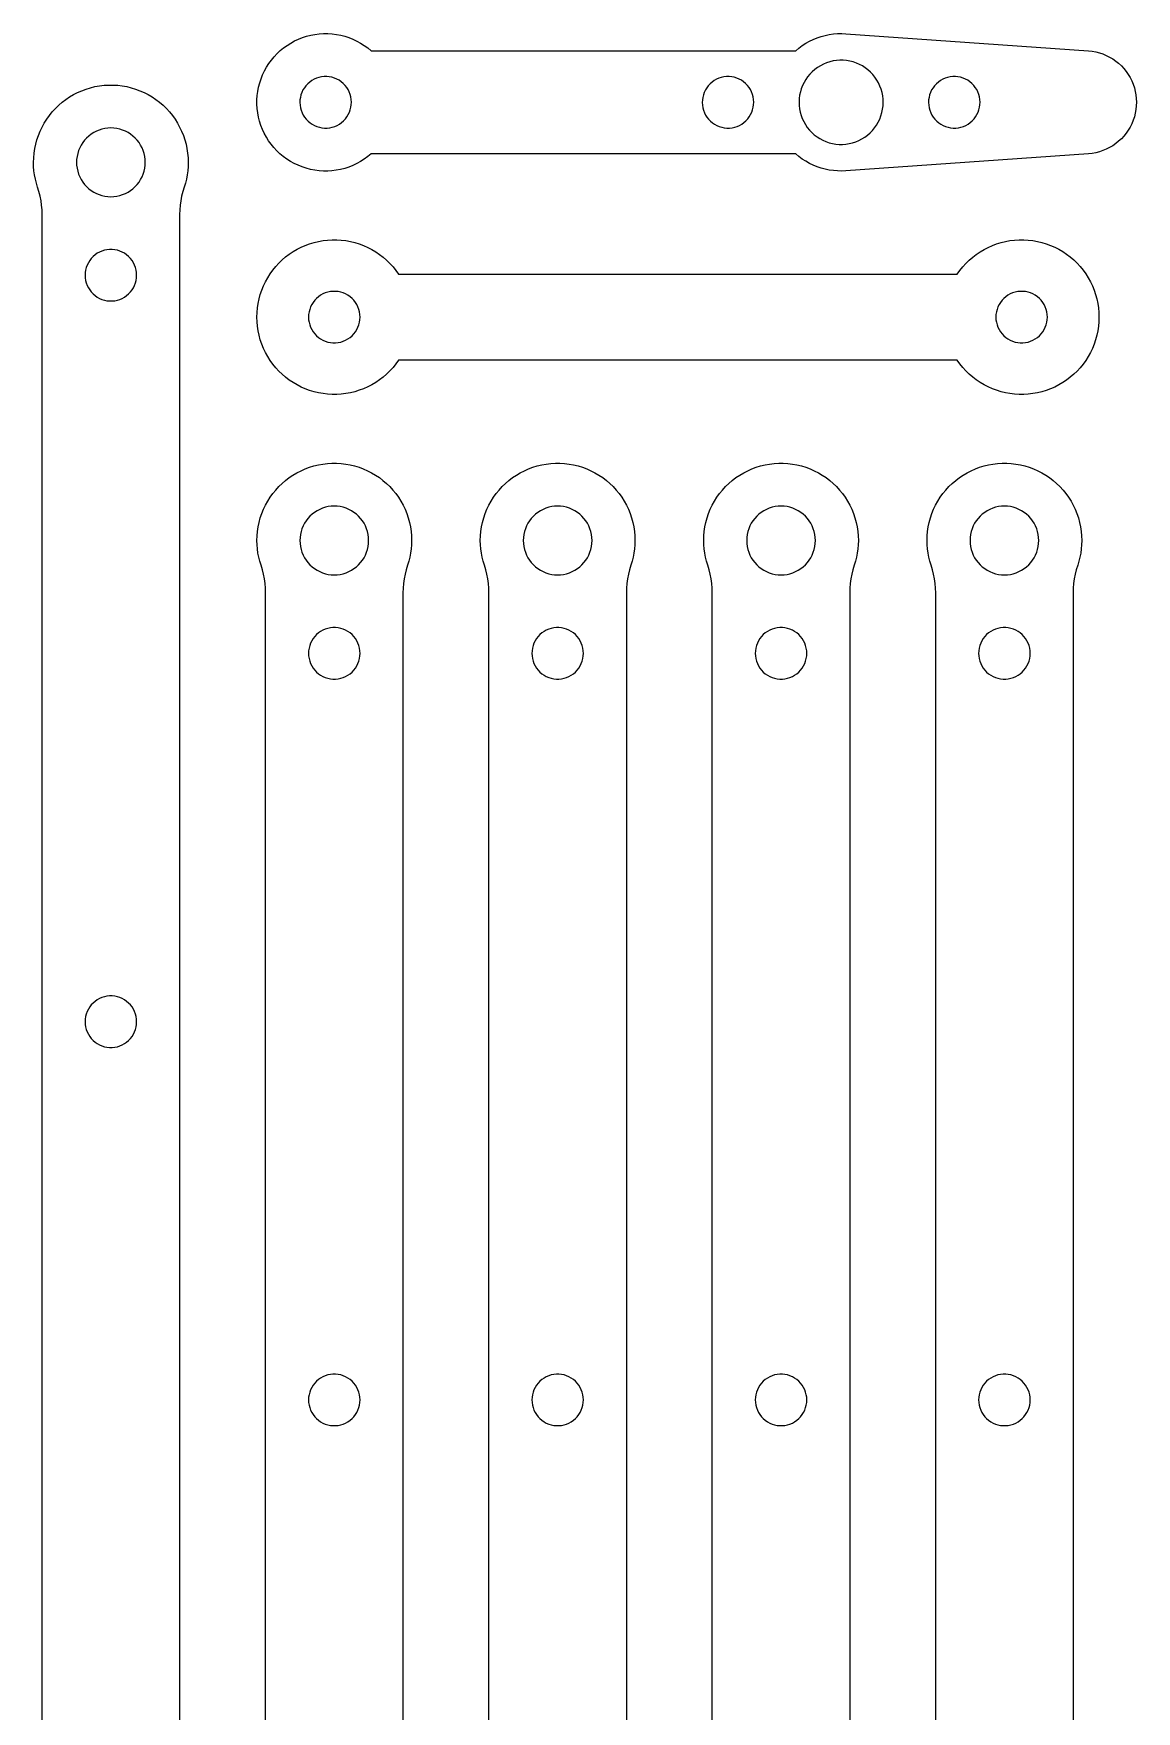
# Model space of a CAD drawing. Header units: millimetres. Extents: x 2 to 391, y 2 to 393.
# Drawn here: x 301.1 to 365.3, y 290.4 to 388 of the extents above; entities that cross this region are included whole.
import ezdxf

# ---------------------------------------------------------------- set-up
doc = ezdxf.new("R2010")
doc.units = ezdxf.units.MM
doc.layers.add('CORTE', color=7, linetype='Continuous')

msp = doc.modelspace()

# ---------------------------------------------------------------- linework, layer by layer
at = {"layer": 'CORTE'}
for points in [[(315.075, 381.358), (314.915, 381.552), (314.769, 381.756), (314.635, 381.968), (314.515, 382.189), (314.409, 382.416), (314.318, 382.65), (314.241, 382.889), (314.18, 383.132), (314.133, 383.379), (314.103, 383.628), (314.088, 383.878), (314.089, 384.129), (314.105, 384.38), (314.137, 384.629), (314.185, 384.875), (314.248, 385.118), (314.327, 385.356), (314.42, 385.589), (314.527, 385.816), (314.648, 386.036), (314.783, 386.247), (314.931, 386.45), (315.092, 386.643), (315.264, 386.826), (315.447, 386.997), (315.641, 387.156), (315.844, 387.304), (316.057, 387.438), (316.277, 387.558), (316.504, 387.665), (316.737, 387.757), (316.976, 387.834), (317.219, 387.896), (317.466, 387.942), (317.715, 387.974), (317.965, 387.989), (318.216, 387.989), (318.467, 387.973), (318.716, 387.941), (318.962, 387.894), (319.205, 387.831), (319.444, 387.753), (319.677, 387.661), (319.904, 387.554), (320.124, 387.433), (320.336, 387.298), (320.539, 387.151), (320.732, 386.991), (345.441, 386.991), (345.628, 387.147), (345.825, 387.291), (346.031, 387.422), (346.244, 387.541), (346.464, 387.647), (346.69, 387.739), (346.921, 387.817), (347.157, 387.881), (347.396, 387.931), (347.637, 387.966), (347.88, 387.986), (348.124, 387.991), (348.368, 387.981), (362.483, 386.983), (362.696, 386.961), (362.907, 386.923), (363.114, 386.87), (363.318, 386.802), (363.516, 386.721), (363.707, 386.625), (363.892, 386.516), (364.068, 386.393), (364.235, 386.259), (364.392, 386.113), (364.538, 385.956), (364.672, 385.79), (364.795, 385.614), (364.904, 385.429), (365, 385.238), (365.082, 385.04), (365.15, 384.837), (365.203, 384.629), (365.241, 384.418), (365.264, 384.205), (365.271, 383.991), (365.264, 383.777), (365.241, 383.564), (365.203, 383.353), (365.15, 383.145), (365.082, 382.942), (365, 382.744), (364.904, 382.552), (364.795, 382.368), (364.672, 382.192), (364.538, 382.025), (364.392, 381.869), (364.235, 381.723), (364.068, 381.588), (363.892, 381.466), (363.707, 381.357), (363.516, 381.261), (363.318, 381.179), (363.114, 381.112), (362.907, 381.059), (362.696, 381.021), (362.483, 380.998), (348.368, 380.001), (348.124, 379.991), (347.88, 379.996), (347.637, 380.016), (347.396, 380.051), (347.157, 380.1), (346.921, 380.164), (346.69, 380.242), (346.464, 380.335), (346.244, 380.44), (346.031, 380.559), (345.825, 380.691), (345.628, 380.835), (345.441, 380.991), (320.732, 380.991), (320.538, 380.83), (320.334, 380.682), (320.121, 380.547), (319.9, 380.426), (319.672, 380.319), (319.438, 380.226), (319.198, 380.148), (318.954, 380.086), (318.706, 380.039), (318.456, 380.008), (318.205, 379.993), (317.953, 379.993), (317.701, 380.009), (317.451, 380.042), (317.204, 380.089), (316.96, 380.153), (316.721, 380.231), (316.487, 380.325), (316.259, 380.433), (316.039, 380.555), (315.826, 380.69), (315.623, 380.839), (315.429, 381.001), (315.246, 381.174)], [(346.242, 382.378), (346.377, 382.235), (346.524, 382.103), (346.681, 381.984), (346.847, 381.877), (347.021, 381.784), (347.202, 381.706), (347.389, 381.642), (347.58, 381.594), (347.775, 381.561), (347.971, 381.544), (348.169, 381.542), (348.365, 381.557), (348.56, 381.587), (348.752, 381.633), (348.94, 381.694), (349.122, 381.77), (349.297, 381.861), (349.465, 381.965), (349.623, 382.083), (349.772, 382.213), (349.909, 382.354), (350.035, 382.506), (350.148, 382.668), (350.248, 382.838), (350.334, 383.016), (350.405, 383.2), (350.461, 383.389), (350.502, 383.582), (350.527, 383.777), (350.536, 383.975), (350.53, 384.172), (350.507, 384.368), (350.469, 384.561), (350.415, 384.751), (350.347, 384.936), (350.263, 385.115), (350.166, 385.286), (350.055, 385.45), (349.931, 385.603), (349.795, 385.746), (349.648, 385.878), (349.491, 385.998), (349.325, 386.104), (349.151, 386.197), (348.97, 386.276), (348.784, 386.34), (348.592, 386.388), (348.398, 386.421), (348.201, 386.438), (348.004, 386.439), (347.807, 386.425), (347.612, 386.395), (347.42, 386.349), (347.233, 386.287), (347.051, 386.211), (346.875, 386.121), (346.708, 386.016), (346.549, 385.899), (346.401, 385.769), (346.263, 385.628), (346.137, 385.476), (346.024, 385.314), (345.925, 385.144), (345.839, 384.966), (345.768, 384.782), (345.711, 384.593), (345.671, 384.4), (345.646, 384.204), (345.636, 384.007), (345.643, 383.81), (345.665, 383.614), (345.704, 383.42), (345.757, 383.23), (345.826, 383.046), (345.909, 382.867), (346.007, 382.695), (346.118, 382.532)], [(316.957, 383.004), (317.063, 382.894), (317.179, 382.797), (317.304, 382.711), (317.438, 382.638), (317.578, 382.58), (317.723, 382.535), (317.872, 382.506), (318.024, 382.492), (318.176, 382.494), (318.327, 382.51), (318.475, 382.542), (318.62, 382.589), (318.759, 382.65), (318.891, 382.725), (319.015, 382.813), (319.129, 382.913), (319.233, 383.024), (319.325, 383.145), (319.404, 383.275), (319.47, 383.412), (319.521, 383.555), (319.558, 383.702), (319.58, 383.852), (319.586, 384.004), (319.577, 384.156), (319.553, 384.306), (319.513, 384.453), (319.459, 384.595), (319.391, 384.73), (319.31, 384.859), (319.216, 384.978), (319.11, 385.087), (318.994, 385.185), (318.868, 385.271), (318.735, 385.343), (318.595, 385.402), (318.449, 385.446), (318.3, 385.476), (318.149, 385.49), (317.997, 385.488), (317.846, 385.471), (317.697, 385.44), (317.553, 385.393), (317.414, 385.332), (317.281, 385.257), (317.158, 385.169), (317.043, 385.069), (316.939, 384.958), (316.848, 384.837), (316.768, 384.707), (316.703, 384.57), (316.651, 384.427), (316.614, 384.28), (316.593, 384.129), (316.586, 383.977), (316.595, 383.826), (316.62, 383.676), (316.659, 383.529), (316.713, 383.387), (316.781, 383.251), (316.863, 383.123)], [(340.372, 383.004), (340.478, 382.894), (340.594, 382.797), (340.719, 382.711), (340.853, 382.638), (340.993, 382.58), (341.138, 382.535), (341.287, 382.506), (341.439, 382.492), (341.591, 382.494), (341.742, 382.51), (341.89, 382.542), (342.035, 382.589), (342.174, 382.65), (342.306, 382.725), (342.43, 382.813), (342.544, 382.913), (342.648, 383.024), (342.74, 383.145), (342.819, 383.275), (342.885, 383.412), (342.936, 383.555), (342.973, 383.702), (342.995, 383.852), (343.001, 384.004), (342.992, 384.156), (342.968, 384.306), (342.928, 384.453), (342.874, 384.595), (342.806, 384.73), (342.725, 384.859), (342.631, 384.978), (342.525, 385.087), (342.409, 385.185), (342.283, 385.271), (342.15, 385.343), (342.01, 385.402), (341.864, 385.446), (341.715, 385.476), (341.564, 385.49), (341.412, 385.488), (341.261, 385.471), (341.112, 385.44), (340.968, 385.393), (340.829, 385.332), (340.696, 385.257), (340.573, 385.169), (340.458, 385.069), (340.354, 384.958), (340.263, 384.837), (340.183, 384.707), (340.118, 384.57), (340.066, 384.427), (340.029, 384.28), (340.008, 384.129), (340.001, 383.977), (340.01, 383.826), (340.035, 383.676), (340.074, 383.529), (340.128, 383.387), (340.196, 383.251), (340.278, 383.123)], [(353.542, 383.004), (353.648, 382.894), (353.764, 382.797), (353.889, 382.711), (354.023, 382.638), (354.163, 382.58), (354.308, 382.535), (354.457, 382.506), (354.609, 382.492), (354.761, 382.494), (354.912, 382.51), (355.06, 382.542), (355.205, 382.589), (355.344, 382.65), (355.476, 382.725), (355.6, 382.813), (355.714, 382.913), (355.818, 383.024), (355.91, 383.145), (355.989, 383.275), (356.055, 383.412), (356.106, 383.555), (356.143, 383.702), (356.165, 383.852), (356.171, 384.004), (356.162, 384.156), (356.138, 384.306), (356.098, 384.453), (356.044, 384.595), (355.976, 384.73), (355.895, 384.859), (355.801, 384.978), (355.695, 385.087), (355.579, 385.185), (355.453, 385.271), (355.32, 385.343), (355.18, 385.402), (355.034, 385.446), (354.885, 385.476), (354.734, 385.49), (354.582, 385.488), (354.431, 385.471), (354.282, 385.44), (354.138, 385.393), (353.999, 385.332), (353.866, 385.257), (353.743, 385.169), (353.628, 385.069), (353.524, 384.958), (353.433, 384.837), (353.353, 384.707), (353.288, 384.57), (353.236, 384.427), (353.199, 384.28), (353.178, 384.129), (353.171, 383.977), (353.18, 383.826), (353.205, 383.676), (353.244, 383.529), (353.298, 383.387), (353.366, 383.251), (353.448, 383.123)], [(307.588, 380.498), (307.58, 380.672), (307.557, 380.845), (307.52, 381.016), (307.467, 381.182), (307.4, 381.343), (307.32, 381.498), (307.226, 381.645), (307.12, 381.784), (307.002, 381.912), (306.873, 382.03), (306.735, 382.136), (306.588, 382.23), (306.433, 382.311), (306.272, 382.377), (306.105, 382.43), (305.935, 382.468), (305.762, 382.49), (305.588, 382.498), (305.414, 382.49), (305.241, 382.468), (305.07, 382.43), (304.904, 382.377), (304.743, 382.311), (304.588, 382.23), (304.441, 382.136), (304.302, 382.03), (304.174, 381.912), (304.056, 381.784), (303.95, 381.645), (303.856, 381.498), (303.775, 381.343), (303.708, 381.182), (303.656, 381.016), (303.618, 380.845), (303.595, 380.672), (303.588, 380.498), (303.595, 380.324), (303.618, 380.151), (303.656, 379.98), (303.708, 379.814), (303.775, 379.653), (303.856, 379.498), (303.95, 379.351), (304.056, 379.212), (304.174, 379.084), (304.302, 378.966), (304.441, 378.86), (304.588, 378.766), (304.743, 378.685), (304.904, 378.619), (305.07, 378.566), (305.241, 378.528), (305.414, 378.506), (305.588, 378.498), (305.762, 378.506), (305.935, 378.528), (306.105, 378.566), (306.272, 378.619), (306.433, 378.685), (306.588, 378.766), (306.735, 378.86), (306.873, 378.966), (307.002, 379.084), (307.12, 379.212), (307.226, 379.351), (307.32, 379.498), (307.4, 379.653), (307.467, 379.814), (307.52, 379.98), (307.557, 380.151), (307.58, 380.324)], [(354.846, 373.993), (355.001, 374.21), (355.169, 374.418), (355.348, 374.616), (355.539, 374.803), (355.741, 374.978), (355.953, 375.14), (356.174, 375.29), (356.403, 375.427), (356.641, 375.55), (356.885, 375.658), (357.135, 375.752), (357.39, 375.83), (357.65, 375.894), (357.912, 375.942), (358.177, 375.974), (358.444, 375.99), (358.711, 375.991), (358.978, 375.976), (359.243, 375.945), (359.506, 375.898), (359.766, 375.836), (360.021, 375.758), (360.272, 375.666), (360.516, 375.558), (360.754, 375.437), (360.984, 375.301), (361.206, 375.153), (361.419, 374.991), (361.621, 374.817), (361.813, 374.631), (361.994, 374.434), (362.162, 374.227), (362.318, 374.01), (362.461, 373.784), (362.59, 373.55), (362.705, 373.309), (362.805, 373.062), (362.891, 372.809), (362.962, 372.551), (363.017, 372.29), (363.056, 372.026), (363.08, 371.76), (363.088, 371.493), (363.08, 371.226), (363.056, 370.96), (363.017, 370.696), (362.962, 370.434), (362.891, 370.177), (362.805, 369.924), (362.705, 369.676), (362.59, 369.435), (362.461, 369.201), (362.318, 368.976), (362.162, 368.759), (361.994, 368.551), (361.813, 368.355), (361.621, 368.169), (361.419, 367.995), (361.206, 367.833), (360.984, 367.684), (360.754, 367.549), (360.516, 367.427), (360.272, 367.32), (360.021, 367.227), (359.766, 367.15), (359.506, 367.087), (359.243, 367.041), (358.978, 367.01), (358.711, 366.994), (358.444, 366.995), (358.177, 367.011), (357.912, 367.044), (357.65, 367.092), (357.39, 367.155), (357.135, 367.234), (356.885, 367.327), (356.641, 367.436), (356.403, 367.559), (356.174, 367.695), (355.953, 367.845), (355.741, 368.008), (355.539, 368.183), (355.348, 368.369), (355.169, 368.567), (355.001, 368.775), (354.846, 368.993), (322.33, 368.993), (322.175, 368.775), (322.007, 368.567), (321.827, 368.369), (321.636, 368.183), (321.435, 368.008), (321.223, 367.845), (321.002, 367.695), (320.772, 367.559), (320.535, 367.436), (320.291, 367.327), (320.041, 367.234), (319.786, 367.155), (319.526, 367.092), (319.263, 367.044), (318.998, 367.011), (318.732, 366.995), (318.465, 366.994), (318.198, 367.01), (317.933, 367.041), (317.67, 367.087), (317.41, 367.15), (317.154, 367.227), (316.904, 367.32), (316.659, 367.427), (316.421, 367.549), (316.191, 367.684), (315.97, 367.833), (315.757, 367.995), (315.554, 368.169), (315.363, 368.355), (315.182, 368.551), (315.014, 368.759), (314.858, 368.976), (314.715, 369.201), (314.586, 369.435), (314.471, 369.676), (314.37, 369.924), (314.285, 370.177), (314.214, 370.434), (314.159, 370.696), (314.12, 370.96), (314.096, 371.226), (314.088, 371.493), (314.096, 371.76), (314.12, 372.026), (314.159, 372.29), (314.214, 372.551), (314.285, 372.809), (314.37, 373.062), (314.471, 373.309), (314.586, 373.55), (314.715, 373.784), (314.858, 374.01), (315.014, 374.227), (315.182, 374.434), (315.363, 374.631), (315.554, 374.817), (315.757, 374.991), (315.97, 375.153), (316.191, 375.301), (316.421, 375.437), (316.659, 375.558), (316.904, 375.666), (317.154, 375.758), (317.41, 375.836), (317.67, 375.898), (317.933, 375.945), (318.198, 375.976), (318.465, 375.991), (318.732, 375.99), (318.998, 375.974), (319.263, 375.942), (319.526, 375.894), (319.786, 375.83), (320.041, 375.752), (320.291, 375.658), (320.535, 375.55), (320.772, 375.427), (321.002, 375.29), (321.223, 375.14), (321.435, 374.978), (321.636, 374.803), (321.827, 374.616), (322.007, 374.418), (322.175, 374.21), (322.33, 373.993)], [(307.088, 373.932), (307.08, 374.084), (307.057, 374.234), (307.019, 374.381), (306.966, 374.524), (306.899, 374.66), (306.819, 374.789), (306.726, 374.909), (306.621, 375.019), (306.506, 375.118), (306.381, 375.205), (306.248, 375.279), (306.109, 375.339), (305.964, 375.384), (305.815, 375.415), (305.664, 375.43), (305.512, 375.43), (305.361, 375.415), (305.212, 375.384), (305.067, 375.339), (304.927, 375.279), (304.794, 375.205), (304.67, 375.118), (304.554, 375.019), (304.45, 374.909), (304.357, 374.789), (304.276, 374.66), (304.209, 374.524), (304.157, 374.381), (304.119, 374.234), (304.096, 374.084), (304.088, 373.932), (304.096, 373.78), (304.119, 373.63), (304.157, 373.483), (304.209, 373.34), (304.276, 373.204), (304.357, 373.075), (304.45, 372.955), (304.554, 372.845), (304.67, 372.746), (304.794, 372.659), (304.927, 372.585), (305.067, 372.525), (305.212, 372.48), (305.361, 372.449), (305.512, 372.434), (305.664, 372.434), (305.815, 372.449), (305.964, 372.48), (306.109, 372.525), (306.248, 372.585), (306.381, 372.659), (306.506, 372.746), (306.621, 372.845), (306.726, 372.955), (306.819, 373.075), (306.899, 373.204), (306.966, 373.34), (307.019, 373.483), (307.057, 373.63), (307.08, 373.78)], [(317.088, 371.493), (317.096, 371.341), (317.119, 371.191), (317.157, 371.044), (317.209, 370.901), (317.276, 370.765), (317.357, 370.636), (317.45, 370.516), (317.554, 370.406), (317.67, 370.307), (317.794, 370.22), (317.927, 370.146), (318.067, 370.086), (318.212, 370.041), (318.361, 370.01), (318.512, 369.995), (318.664, 369.995), (318.815, 370.01), (318.964, 370.041), (319.109, 370.086), (319.248, 370.146), (319.381, 370.22), (319.506, 370.307), (319.621, 370.406), (319.726, 370.516), (319.819, 370.636), (319.899, 370.765), (319.966, 370.901), (320.019, 371.044), (320.057, 371.191), (320.08, 371.341), (320.088, 371.493), (320.08, 371.644), (320.057, 371.795), (320.019, 371.942), (319.966, 372.084), (319.899, 372.221), (319.819, 372.35), (319.726, 372.47), (319.621, 372.58), (319.506, 372.679), (319.381, 372.766), (319.248, 372.839), (319.109, 372.899), (318.964, 372.945), (318.815, 372.975), (318.664, 372.991), (318.512, 372.991), (318.361, 372.975), (318.212, 372.945), (318.067, 372.899), (317.927, 372.839), (317.794, 372.766), (317.67, 372.679), (317.554, 372.58), (317.45, 372.47), (317.357, 372.35), (317.276, 372.221), (317.209, 372.084), (317.157, 371.942), (317.119, 371.795), (317.096, 371.644)], [(357.088, 371.493), (357.096, 371.341), (357.119, 371.191), (357.157, 371.044), (357.209, 370.901), (357.276, 370.765), (357.357, 370.636), (357.45, 370.516), (357.554, 370.406), (357.67, 370.307), (357.794, 370.22), (357.927, 370.146), (358.067, 370.086), (358.212, 370.041), (358.361, 370.01), (358.512, 369.995), (358.664, 369.995), (358.815, 370.01), (358.964, 370.041), (359.109, 370.086), (359.248, 370.146), (359.381, 370.22), (359.506, 370.307), (359.621, 370.406), (359.726, 370.516), (359.819, 370.636), (359.899, 370.765), (359.966, 370.901), (360.019, 371.044), (360.057, 371.191), (360.08, 371.341), (360.088, 371.493), (360.08, 371.644), (360.057, 371.795), (360.019, 371.942), (359.966, 372.084), (359.899, 372.221), (359.819, 372.35), (359.726, 372.47), (359.621, 372.58), (359.506, 372.679), (359.381, 372.766), (359.248, 372.839), (359.109, 372.899), (358.964, 372.945), (358.815, 372.975), (358.664, 372.991), (358.512, 372.991), (358.361, 372.975), (358.212, 372.945), (358.067, 372.899), (357.927, 372.839), (357.794, 372.766), (357.67, 372.679), (357.554, 372.58), (357.45, 372.47), (357.357, 372.35), (357.276, 372.221), (357.209, 372.084), (357.157, 371.942), (357.119, 371.795), (357.096, 371.644)], [(320.588, 358.496), (320.58, 358.671), (320.557, 358.844), (320.52, 359.014), (320.467, 359.18), (320.4, 359.342), (320.32, 359.496), (320.226, 359.644), (320.12, 359.782), (320.002, 359.911), (319.873, 360.028), (319.735, 360.135), (319.588, 360.228), (319.433, 360.309), (319.272, 360.376), (319.105, 360.428), (318.935, 360.466), (318.762, 360.489), (318.588, 360.496), (318.414, 360.489), (318.241, 360.466), (318.07, 360.428), (317.904, 360.376), (317.743, 360.309), (317.588, 360.228), (317.441, 360.135), (317.302, 360.028), (317.174, 359.911), (317.056, 359.782), (316.95, 359.644), (316.856, 359.496), (316.775, 359.342), (316.708, 359.18), (316.656, 359.014), (316.618, 358.844), (316.595, 358.671), (316.588, 358.496), (316.595, 358.322), (316.618, 358.149), (316.656, 357.979), (316.708, 357.812), (316.775, 357.651), (316.856, 357.496), (316.95, 357.349), (317.056, 357.211), (317.174, 357.082), (317.302, 356.964), (317.441, 356.858), (317.588, 356.764), (317.743, 356.684), (317.904, 356.617), (318.07, 356.565), (318.241, 356.527), (318.414, 356.504), (318.588, 356.496), (318.762, 356.504), (318.935, 356.527), (319.105, 356.565), (319.272, 356.617), (319.433, 356.684), (319.588, 356.764), (319.735, 356.858), (319.873, 356.964), (320.002, 357.082), (320.12, 357.211), (320.226, 357.349), (320.32, 357.496), (320.4, 357.651), (320.467, 357.812), (320.52, 357.979), (320.557, 358.149), (320.58, 358.322)], [(333.588, 358.496), (333.58, 358.671), (333.557, 358.844), (333.52, 359.014), (333.467, 359.18), (333.4, 359.342), (333.32, 359.496), (333.226, 359.644), (333.12, 359.782), (333.002, 359.911), (332.873, 360.028), (332.735, 360.135), (332.588, 360.228), (332.433, 360.309), (332.272, 360.376), (332.105, 360.428), (331.935, 360.466), (331.762, 360.489), (331.588, 360.496), (331.414, 360.489), (331.241, 360.466), (331.07, 360.428), (330.904, 360.376), (330.743, 360.309), (330.588, 360.228), (330.441, 360.135), (330.302, 360.028), (330.174, 359.911), (330.056, 359.782), (329.95, 359.644), (329.856, 359.496), (329.775, 359.342), (329.708, 359.18), (329.656, 359.014), (329.618, 358.844), (329.595, 358.671), (329.588, 358.496), (329.595, 358.322), (329.618, 358.149), (329.656, 357.979), (329.708, 357.812), (329.775, 357.651), (329.856, 357.496), (329.95, 357.349), (330.056, 357.211), (330.174, 357.082), (330.302, 356.964), (330.441, 356.858), (330.588, 356.764), (330.743, 356.684), (330.904, 356.617), (331.07, 356.565), (331.241, 356.527), (331.414, 356.504), (331.588, 356.496), (331.762, 356.504), (331.935, 356.527), (332.105, 356.565), (332.272, 356.617), (332.433, 356.684), (332.588, 356.764), (332.735, 356.858), (332.873, 356.964), (333.002, 357.082), (333.12, 357.211), (333.226, 357.349), (333.32, 357.496), (333.4, 357.651), (333.467, 357.812), (333.52, 357.979), (333.557, 358.149), (333.58, 358.322)], [(346.588, 358.496), (346.58, 358.671), (346.557, 358.844), (346.52, 359.014), (346.467, 359.18), (346.4, 359.342), (346.32, 359.496), (346.226, 359.644), (346.12, 359.782), (346.002, 359.911), (345.873, 360.028), (345.735, 360.135), (345.588, 360.228), (345.433, 360.309), (345.272, 360.376), (345.105, 360.428), (344.935, 360.466), (344.762, 360.489), (344.588, 360.496), (344.414, 360.489), (344.241, 360.466), (344.07, 360.428), (343.904, 360.376), (343.743, 360.309), (343.588, 360.228), (343.441, 360.135), (343.302, 360.028), (343.174, 359.911), (343.056, 359.782), (342.95, 359.644), (342.856, 359.496), (342.775, 359.342), (342.708, 359.18), (342.656, 359.014), (342.618, 358.844), (342.595, 358.671), (342.588, 358.496), (342.595, 358.322), (342.618, 358.149), (342.656, 357.979), (342.708, 357.812), (342.775, 357.651), (342.856, 357.496), (342.95, 357.349), (343.056, 357.211), (343.174, 357.082), (343.302, 356.964), (343.441, 356.858), (343.588, 356.764), (343.743, 356.684), (343.904, 356.617), (344.07, 356.565), (344.241, 356.527), (344.414, 356.504), (344.588, 356.496), (344.762, 356.504), (344.935, 356.527), (345.105, 356.565), (345.272, 356.617), (345.433, 356.684), (345.588, 356.764), (345.735, 356.858), (345.873, 356.964), (346.002, 357.082), (346.12, 357.211), (346.226, 357.349), (346.32, 357.496), (346.4, 357.651), (346.467, 357.812), (346.52, 357.979), (346.557, 358.149), (346.58, 358.322)], [(359.588, 358.496), (359.58, 358.671), (359.557, 358.844), (359.52, 359.014), (359.467, 359.18), (359.4, 359.342), (359.32, 359.496), (359.226, 359.644), (359.12, 359.782), (359.002, 359.911), (358.873, 360.028), (358.735, 360.135), (358.588, 360.228), (358.433, 360.309), (358.272, 360.376), (358.105, 360.428), (357.935, 360.466), (357.762, 360.489), (357.588, 360.496), (357.414, 360.489), (357.241, 360.466), (357.07, 360.428), (356.904, 360.376), (356.743, 360.309), (356.588, 360.228), (356.441, 360.135), (356.302, 360.028), (356.174, 359.911), (356.056, 359.782), (355.95, 359.644), (355.856, 359.496), (355.775, 359.342), (355.708, 359.18), (355.656, 359.014), (355.618, 358.844), (355.595, 358.671), (355.588, 358.496), (355.595, 358.322), (355.618, 358.149), (355.656, 357.979), (355.708, 357.812), (355.775, 357.651), (355.856, 357.496), (355.95, 357.349), (356.056, 357.211), (356.174, 357.082), (356.302, 356.964), (356.441, 356.858), (356.588, 356.764), (356.743, 356.684), (356.904, 356.617), (357.07, 356.565), (357.241, 356.527), (357.414, 356.504), (357.588, 356.496), (357.762, 356.504), (357.935, 356.527), (358.105, 356.565), (358.272, 356.617), (358.433, 356.684), (358.588, 356.764), (358.735, 356.858), (358.873, 356.964), (359.002, 357.082), (359.12, 357.211), (359.226, 357.349), (359.32, 357.496), (359.4, 357.651), (359.467, 357.812), (359.52, 357.979), (359.557, 358.149), (359.58, 358.322)], [(320.088, 351.93), (320.08, 352.082), (320.057, 352.232), (320.019, 352.379), (319.966, 352.522), (319.899, 352.658), (319.819, 352.787), (319.726, 352.907), (319.621, 353.018), (319.506, 353.117), (319.381, 353.203), (319.248, 353.277), (319.109, 353.337), (318.964, 353.383), (318.815, 353.413), (318.664, 353.428), (318.512, 353.428), (318.361, 353.413), (318.212, 353.383), (318.067, 353.337), (317.927, 353.277), (317.794, 353.203), (317.67, 353.117), (317.554, 353.018), (317.45, 352.907), (317.357, 352.787), (317.276, 352.658), (317.209, 352.522), (317.157, 352.379), (317.119, 352.232), (317.096, 352.082), (317.088, 351.93), (317.096, 351.779), (317.119, 351.628), (317.157, 351.481), (317.209, 351.339), (317.276, 351.202), (317.357, 351.073), (317.45, 350.953), (317.554, 350.843), (317.67, 350.744), (317.794, 350.657), (317.927, 350.584), (318.067, 350.524), (318.212, 350.478), (318.361, 350.448), (318.512, 350.432), (318.664, 350.432), (318.815, 350.448), (318.964, 350.478), (319.109, 350.524), (319.248, 350.584), (319.381, 350.657), (319.506, 350.744), (319.621, 350.843), (319.726, 350.953), (319.819, 351.073), (319.899, 351.202), (319.966, 351.339), (320.019, 351.481), (320.057, 351.628), (320.08, 351.779)], [(333.088, 351.93), (333.08, 352.082), (333.057, 352.232), (333.019, 352.379), (332.966, 352.522), (332.899, 352.658), (332.819, 352.787), (332.726, 352.907), (332.621, 353.018), (332.506, 353.117), (332.381, 353.203), (332.248, 353.277), (332.109, 353.337), (331.964, 353.383), (331.815, 353.413), (331.664, 353.428), (331.512, 353.428), (331.361, 353.413), (331.212, 353.383), (331.067, 353.337), (330.927, 353.277), (330.794, 353.203), (330.67, 353.117), (330.554, 353.018), (330.45, 352.907), (330.357, 352.787), (330.276, 352.658), (330.209, 352.522), (330.157, 352.379), (330.119, 352.232), (330.096, 352.082), (330.088, 351.93), (330.096, 351.779), (330.119, 351.628), (330.157, 351.481), (330.209, 351.339), (330.276, 351.202), (330.357, 351.073), (330.45, 350.953), (330.554, 350.843), (330.67, 350.744), (330.794, 350.657), (330.927, 350.584), (331.067, 350.524), (331.212, 350.478), (331.361, 350.448), (331.512, 350.432), (331.664, 350.432), (331.815, 350.448), (331.964, 350.478), (332.109, 350.524), (332.248, 350.584), (332.381, 350.657), (332.506, 350.744), (332.621, 350.843), (332.726, 350.953), (332.819, 351.073), (332.899, 351.202), (332.966, 351.339), (333.019, 351.481), (333.057, 351.628), (333.08, 351.779)], [(346.088, 351.93), (346.08, 352.082), (346.057, 352.232), (346.019, 352.379), (345.966, 352.522), (345.899, 352.658), (345.819, 352.787), (345.726, 352.907), (345.621, 353.018), (345.506, 353.117), (345.381, 353.203), (345.248, 353.277), (345.109, 353.337), (344.964, 353.383), (344.815, 353.413), (344.664, 353.428), (344.512, 353.428), (344.361, 353.413), (344.212, 353.383), (344.067, 353.337), (343.927, 353.277), (343.794, 353.203), (343.67, 353.117), (343.554, 353.018), (343.45, 352.907), (343.357, 352.787), (343.276, 352.658), (343.209, 352.522), (343.157, 352.379), (343.119, 352.232), (343.096, 352.082), (343.088, 351.93), (343.096, 351.779), (343.119, 351.628), (343.157, 351.481), (343.209, 351.339), (343.276, 351.202), (343.357, 351.073), (343.45, 350.953), (343.554, 350.843), (343.67, 350.744), (343.794, 350.657), (343.927, 350.584), (344.067, 350.524), (344.212, 350.478), (344.361, 350.448), (344.512, 350.432), (344.664, 350.432), (344.815, 350.448), (344.964, 350.478), (345.109, 350.524), (345.248, 350.584), (345.381, 350.657), (345.506, 350.744), (345.621, 350.843), (345.726, 350.953), (345.819, 351.073), (345.899, 351.202), (345.966, 351.339), (346.019, 351.481), (346.057, 351.628), (346.08, 351.779)], [(359.088, 351.93), (359.08, 352.082), (359.057, 352.232), (359.019, 352.379), (358.966, 352.522), (358.899, 352.658), (358.819, 352.787), (358.726, 352.907), (358.621, 353.018), (358.506, 353.117), (358.381, 353.203), (358.248, 353.277), (358.109, 353.337), (357.964, 353.383), (357.815, 353.413), (357.664, 353.428), (357.512, 353.428), (357.361, 353.413), (357.212, 353.383), (357.067, 353.337), (356.927, 353.277), (356.794, 353.203), (356.67, 353.117), (356.554, 353.018), (356.45, 352.907), (356.357, 352.787), (356.276, 352.658), (356.209, 352.522), (356.157, 352.379), (356.119, 352.232), (356.096, 352.082), (356.088, 351.93), (356.096, 351.779), (356.119, 351.628), (356.157, 351.481), (356.209, 351.339), (356.276, 351.202), (356.357, 351.073), (356.45, 350.953), (356.554, 350.843), (356.67, 350.744), (356.794, 350.657), (356.927, 350.584), (357.067, 350.524), (357.212, 350.478), (357.361, 350.448), (357.512, 350.432), (357.664, 350.432), (357.815, 350.448), (357.964, 350.478), (358.109, 350.524), (358.248, 350.584), (358.381, 350.657), (358.506, 350.744), (358.621, 350.843), (358.726, 350.953), (358.819, 351.073), (358.899, 351.202), (358.966, 351.339), (359.019, 351.481), (359.057, 351.628), (359.08, 351.779)], [(307.088, 330.498), (307.08, 330.65), (307.057, 330.8), (307.019, 330.947), (306.966, 331.09), (306.899, 331.226), (306.819, 331.355), (306.726, 331.475), (306.621, 331.585), (306.506, 331.684), (306.381, 331.771), (306.248, 331.845), (306.109, 331.905), (305.964, 331.95), (305.815, 331.981), (305.664, 331.996), (305.512, 331.996), (305.361, 331.981), (305.212, 331.95), (305.067, 331.905), (304.927, 331.845), (304.794, 331.771), (304.67, 331.684), (304.554, 331.585), (304.45, 331.475), (304.357, 331.355), (304.276, 331.226), (304.209, 331.09), (304.157, 330.947), (304.119, 330.8), (304.096, 330.65), (304.088, 330.498), (304.096, 330.346), (304.119, 330.196), (304.157, 330.049), (304.209, 329.906), (304.276, 329.77), (304.357, 329.641), (304.45, 329.521), (304.554, 329.411), (304.67, 329.312), (304.794, 329.225), (304.927, 329.151), (305.067, 329.091), (305.212, 329.046), (305.361, 329.015), (305.512, 329), (305.664, 329), (305.815, 329.015), (305.964, 329.046), (306.109, 329.091), (306.248, 329.151), (306.381, 329.225), (306.506, 329.312), (306.621, 329.411), (306.726, 329.521), (306.819, 329.641), (306.899, 329.77), (306.966, 329.906), (307.019, 330.049), (307.057, 330.196), (307.08, 330.346)], [(320.088, 308.496), (320.08, 308.648), (320.057, 308.798), (320.019, 308.945), (319.966, 309.088), (319.899, 309.224), (319.819, 309.353), (319.726, 309.473), (319.621, 309.584), (319.506, 309.683), (319.381, 309.769), (319.248, 309.843), (319.109, 309.903), (318.964, 309.949), (318.815, 309.979), (318.664, 309.994), (318.512, 309.994), (318.361, 309.979), (318.212, 309.949), (318.067, 309.903), (317.927, 309.843), (317.794, 309.769), (317.67, 309.683), (317.554, 309.584), (317.45, 309.473), (317.357, 309.353), (317.276, 309.224), (317.209, 309.088), (317.157, 308.945), (317.119, 308.798), (317.096, 308.648), (317.088, 308.496), (317.096, 308.345), (317.119, 308.194), (317.157, 308.047), (317.209, 307.905), (317.276, 307.768), (317.357, 307.639), (317.45, 307.519), (317.554, 307.409), (317.67, 307.31), (317.794, 307.223), (317.927, 307.15), (318.067, 307.09), (318.212, 307.044), (318.361, 307.014), (318.512, 306.998), (318.664, 306.998), (318.815, 307.014), (318.964, 307.044), (319.109, 307.09), (319.248, 307.15), (319.381, 307.223), (319.506, 307.31), (319.621, 307.409), (319.726, 307.519), (319.819, 307.639), (319.899, 307.768), (319.966, 307.905), (320.019, 308.047), (320.057, 308.194), (320.08, 308.345)], [(333.088, 308.496), (333.08, 308.648), (333.057, 308.798), (333.019, 308.945), (332.966, 309.088), (332.899, 309.224), (332.819, 309.353), (332.726, 309.473), (332.621, 309.584), (332.506, 309.683), (332.381, 309.769), (332.248, 309.843), (332.109, 309.903), (331.964, 309.949), (331.815, 309.979), (331.664, 309.994), (331.512, 309.994), (331.361, 309.979), (331.212, 309.949), (331.067, 309.903), (330.927, 309.843), (330.794, 309.769), (330.67, 309.683), (330.554, 309.584), (330.45, 309.473), (330.357, 309.353), (330.276, 309.224), (330.209, 309.088), (330.157, 308.945), (330.119, 308.798), (330.096, 308.648), (330.088, 308.496), (330.096, 308.345), (330.119, 308.194), (330.157, 308.047), (330.209, 307.905), (330.276, 307.768), (330.357, 307.639), (330.45, 307.519), (330.554, 307.409), (330.67, 307.31), (330.794, 307.223), (330.927, 307.15), (331.067, 307.09), (331.212, 307.044), (331.361, 307.014), (331.512, 306.998), (331.664, 306.998), (331.815, 307.014), (331.964, 307.044), (332.109, 307.09), (332.248, 307.15), (332.381, 307.223), (332.506, 307.31), (332.621, 307.409), (332.726, 307.519), (332.819, 307.639), (332.899, 307.768), (332.966, 307.905), (333.019, 308.047), (333.057, 308.194), (333.08, 308.345)], [(346.088, 308.496), (346.08, 308.648), (346.057, 308.798), (346.019, 308.945), (345.966, 309.088), (345.899, 309.224), (345.819, 309.353), (345.726, 309.473), (345.621, 309.584), (345.506, 309.683), (345.381, 309.769), (345.248, 309.843), (345.109, 309.903), (344.964, 309.949), (344.815, 309.979), (344.664, 309.994), (344.512, 309.994), (344.361, 309.979), (344.212, 309.949), (344.067, 309.903), (343.927, 309.843), (343.794, 309.769), (343.67, 309.683), (343.554, 309.584), (343.45, 309.473), (343.357, 309.353), (343.276, 309.224), (343.209, 309.088), (343.157, 308.945), (343.119, 308.798), (343.096, 308.648), (343.088, 308.496), (343.096, 308.345), (343.119, 308.194), (343.157, 308.047), (343.209, 307.905), (343.276, 307.768), (343.357, 307.639), (343.45, 307.519), (343.554, 307.409), (343.67, 307.31), (343.794, 307.223), (343.927, 307.15), (344.067, 307.09), (344.212, 307.044), (344.361, 307.014), (344.512, 306.998), (344.664, 306.998), (344.815, 307.014), (344.964, 307.044), (345.109, 307.09), (345.248, 307.15), (345.381, 307.223), (345.506, 307.31), (345.621, 307.409), (345.726, 307.519), (345.819, 307.639), (345.899, 307.768), (345.966, 307.905), (346.019, 308.047), (346.057, 308.194), (346.08, 308.345)], [(359.088, 308.496), (359.08, 308.648), (359.057, 308.798), (359.019, 308.945), (358.966, 309.088), (358.899, 309.224), (358.819, 309.353), (358.726, 309.473), (358.621, 309.584), (358.506, 309.683), (358.381, 309.769), (358.248, 309.843), (358.109, 309.903), (357.964, 309.949), (357.815, 309.979), (357.664, 309.994), (357.512, 309.994), (357.361, 309.979), (357.212, 309.949), (357.067, 309.903), (356.927, 309.843), (356.794, 309.769), (356.67, 309.683), (356.554, 309.584), (356.45, 309.473), (356.357, 309.353), (356.276, 309.224), (356.209, 309.088), (356.157, 308.945), (356.119, 308.798), (356.096, 308.648), (356.088, 308.496), (356.096, 308.345), (356.119, 308.194), (356.157, 308.047), (356.209, 307.905), (356.276, 307.768), (356.357, 307.639), (356.45, 307.519), (356.554, 307.409), (356.67, 307.31), (356.794, 307.223), (356.927, 307.15), (357.067, 307.09), (357.212, 307.044), (357.361, 307.014), (357.512, 306.998), (357.664, 306.998), (357.815, 307.014), (357.964, 307.044), (358.109, 307.09), (358.248, 307.15), (358.381, 307.223), (358.506, 307.31), (358.621, 307.409), (358.726, 307.519), (358.819, 307.639), (358.899, 307.768), (358.966, 307.905), (359.019, 308.047), (359.057, 308.194), (359.08, 308.345)]]:
    msp.add_lwpolyline(points, close=True, dxfattribs=at)
for points in [[(301.588, 233.539), (301.588, 377.457), (301.58, 377.728), (301.558, 377.999), (301.522, 378.268), (301.47, 378.534), (301.405, 378.798), (301.325, 379.057), (301.253, 379.291), (301.194, 379.528), (301.147, 379.768), (301.114, 380.01), (301.094, 380.254), (301.088, 380.498), (301.096, 380.765), (301.119, 381.03), (301.159, 381.294), (301.214, 381.555), (301.284, 381.812), (301.369, 382.065), (301.47, 382.312), (301.584, 382.553), (301.713, 382.786), (301.856, 383.012), (302.011, 383.229), (302.179, 383.436), (302.359, 383.633), (302.55, 383.818), (302.752, 383.992), (302.964, 384.154), (303.186, 384.303), (303.415, 384.439), (303.653, 384.561), (303.897, 384.668), (304.147, 384.761), (304.402, 384.839), (304.661, 384.902), (304.923, 384.949), (305.188, 384.98), (305.454, 384.996), (305.721, 384.996), (305.987, 384.98), (306.252, 384.949), (306.515, 384.902), (306.774, 384.839), (307.029, 384.761), (307.279, 384.668), (307.523, 384.561), (307.76, 384.439), (307.99, 384.303), (308.211, 384.154), (308.423, 383.992), (308.625, 383.818), (308.817, 383.633), (308.997, 383.436), (309.165, 383.229), (309.32, 383.012), (309.463, 382.786), (309.591, 382.553), (309.706, 382.312), (309.806, 382.065), (309.892, 381.812), (309.962, 381.555), (310.017, 381.294), (310.056, 381.03), (310.08, 380.765), (310.088, 380.498), (310.081, 380.254), (310.061, 380.01), (310.028, 379.768), (309.982, 379.528), (309.923, 379.291), (309.851, 379.057), (309.771, 378.798), (309.705, 378.534), (309.654, 378.268), (309.617, 377.999), (309.595, 377.728), (309.588, 377.457), (309.588, 233.539)], [(314.588, 211.538), (314.588, 355.455), (314.58, 355.726), (314.558, 355.997), (314.522, 356.266), (314.47, 356.533), (314.405, 356.796), (314.325, 357.056), (314.253, 357.289), (314.194, 357.526), (314.147, 357.766), (314.114, 358.009), (314.094, 358.252), (314.088, 358.496), (314.096, 358.763), (314.119, 359.029), (314.159, 359.292), (314.214, 359.553), (314.284, 359.811), (314.369, 360.063), (314.47, 360.31), (314.584, 360.551), (314.713, 360.785), (314.856, 361.01), (315.011, 361.227), (315.179, 361.434), (315.359, 361.631), (315.55, 361.817), (315.752, 361.991), (315.964, 362.153), (316.186, 362.302), (316.415, 362.437), (316.653, 362.559), (316.897, 362.666), (317.147, 362.759), (317.402, 362.837), (317.661, 362.9), (317.923, 362.947), (318.188, 362.979), (318.454, 362.994), (318.721, 362.994), (318.987, 362.979), (319.252, 362.947), (319.515, 362.9), (319.774, 362.837), (320.029, 362.759), (320.279, 362.666), (320.523, 362.559), (320.76, 362.437), (320.99, 362.302), (321.211, 362.153), (321.423, 361.991), (321.625, 361.817), (321.817, 361.631), (321.997, 361.434), (322.165, 361.227), (322.32, 361.01), (322.463, 360.785), (322.591, 360.551), (322.706, 360.31), (322.806, 360.063), (322.892, 359.811), (322.962, 359.553), (323.017, 359.292), (323.056, 359.029), (323.08, 358.763), (323.088, 358.496), (323.081, 358.252), (323.061, 358.009), (323.028, 357.766), (322.982, 357.526), (322.923, 357.289), (322.851, 357.056), (322.771, 356.796), (322.705, 356.533), (322.654, 356.266), (322.617, 355.997), (322.595, 355.726), (322.588, 355.455), (322.588, 211.538)], [(327.588, 211.538), (327.588, 355.455), (327.58, 355.726), (327.558, 355.997), (327.522, 356.266), (327.47, 356.533), (327.405, 356.796), (327.325, 357.056), (327.253, 357.289), (327.194, 357.526), (327.147, 357.766), (327.114, 358.009), (327.094, 358.252), (327.088, 358.496), (327.096, 358.763), (327.119, 359.029), (327.159, 359.292), (327.214, 359.553), (327.284, 359.811), (327.369, 360.063), (327.47, 360.31), (327.584, 360.551), (327.713, 360.785), (327.856, 361.01), (328.011, 361.227), (328.179, 361.434), (328.359, 361.631), (328.55, 361.817), (328.752, 361.991), (328.964, 362.153), (329.186, 362.302), (329.415, 362.437), (329.653, 362.559), (329.897, 362.666), (330.147, 362.759), (330.402, 362.837), (330.661, 362.9), (330.923, 362.947), (331.188, 362.979), (331.454, 362.994), (331.721, 362.994), (331.987, 362.979), (332.252, 362.947), (332.515, 362.9), (332.774, 362.837), (333.029, 362.759), (333.279, 362.666), (333.523, 362.559), (333.76, 362.437), (333.99, 362.302), (334.211, 362.153), (334.423, 361.991), (334.625, 361.817), (334.817, 361.631), (334.997, 361.434), (335.165, 361.227), (335.32, 361.01), (335.463, 360.785), (335.591, 360.551), (335.706, 360.31), (335.806, 360.063), (335.892, 359.811), (335.962, 359.553), (336.017, 359.292), (336.056, 359.029), (336.08, 358.763), (336.088, 358.496), (336.081, 358.252), (336.061, 358.009), (336.028, 357.766), (335.982, 357.526), (335.923, 357.289), (335.851, 357.056), (335.771, 356.796), (335.705, 356.533), (335.654, 356.266), (335.617, 355.997), (335.595, 355.726), (335.588, 355.455), (335.588, 211.538)], [(340.588, 211.538), (340.588, 355.455), (340.58, 355.726), (340.558, 355.997), (340.522, 356.266), (340.47, 356.533), (340.405, 356.796), (340.325, 357.056), (340.253, 357.289), (340.194, 357.526), (340.147, 357.766), (340.114, 358.009), (340.094, 358.252), (340.088, 358.496), (340.096, 358.763), (340.119, 359.029), (340.159, 359.292), (340.214, 359.553), (340.284, 359.811), (340.369, 360.063), (340.47, 360.31), (340.584, 360.551), (340.713, 360.785), (340.856, 361.01), (341.011, 361.227), (341.179, 361.434), (341.359, 361.631), (341.55, 361.817), (341.752, 361.991), (341.964, 362.153), (342.186, 362.302), (342.415, 362.437), (342.653, 362.559), (342.897, 362.666), (343.147, 362.759), (343.402, 362.837), (343.661, 362.9), (343.923, 362.947), (344.188, 362.979), (344.454, 362.994), (344.721, 362.994), (344.987, 362.979), (345.252, 362.947), (345.515, 362.9), (345.774, 362.837), (346.029, 362.759), (346.279, 362.666), (346.523, 362.559), (346.76, 362.437), (346.99, 362.302), (347.211, 362.153), (347.423, 361.991), (347.625, 361.817), (347.817, 361.631), (347.997, 361.434), (348.165, 361.227), (348.32, 361.01), (348.463, 360.785), (348.591, 360.551), (348.706, 360.31), (348.806, 360.063), (348.892, 359.811), (348.962, 359.553), (349.017, 359.292), (349.056, 359.029), (349.08, 358.763), (349.088, 358.496), (349.081, 358.252), (349.061, 358.009), (349.028, 357.766), (348.982, 357.526), (348.923, 357.289), (348.851, 357.056), (348.771, 356.796), (348.705, 356.533), (348.654, 356.266), (348.617, 355.997), (348.595, 355.726), (348.588, 355.455), (348.588, 211.538)], [(353.588, 211.538), (353.588, 355.455), (353.58, 355.726), (353.558, 355.997), (353.522, 356.266), (353.47, 356.533), (353.405, 356.796), (353.325, 357.056), (353.253, 357.289), (353.194, 357.526), (353.147, 357.766), (353.114, 358.009), (353.094, 358.252), (353.088, 358.496), (353.096, 358.763), (353.119, 359.029), (353.159, 359.292), (353.214, 359.553), (353.284, 359.811), (353.369, 360.063), (353.47, 360.31), (353.584, 360.551), (353.713, 360.785), (353.856, 361.01), (354.011, 361.227), (354.179, 361.434), (354.359, 361.631), (354.55, 361.817), (354.752, 361.991), (354.964, 362.153), (355.186, 362.302), (355.415, 362.437), (355.653, 362.559), (355.897, 362.666), (356.147, 362.759), (356.402, 362.837), (356.661, 362.9), (356.923, 362.947), (357.188, 362.979), (357.454, 362.994), (357.721, 362.994), (357.987, 362.979), (358.252, 362.947), (358.515, 362.9), (358.774, 362.837), (359.029, 362.759), (359.279, 362.666), (359.523, 362.559), (359.76, 362.437), (359.99, 362.302), (360.211, 362.153), (360.423, 361.991), (360.625, 361.817), (360.817, 361.631), (360.997, 361.434), (361.165, 361.227), (361.32, 361.01), (361.463, 360.785), (361.591, 360.551), (361.706, 360.31), (361.806, 360.063), (361.892, 359.811), (361.962, 359.553), (362.017, 359.292), (362.056, 359.029), (362.08, 358.763), (362.088, 358.496), (362.081, 358.252), (362.061, 358.009), (362.028, 357.766), (361.982, 357.526), (361.923, 357.289), (361.851, 357.056), (361.771, 356.796), (361.705, 356.533), (361.654, 356.266), (361.617, 355.997), (361.595, 355.726), (361.588, 355.455), (361.588, 211.538)]]:
    msp.add_lwpolyline(points, dxfattribs=at)

doc.saveas('drawing.dxf')
